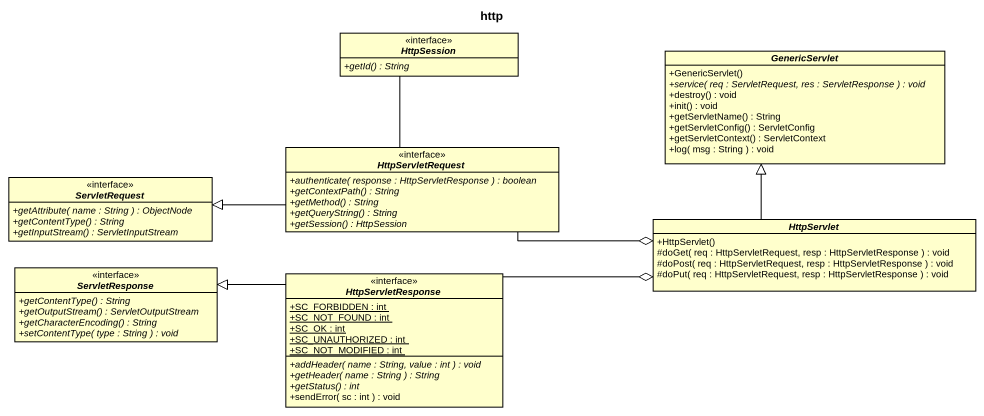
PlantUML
@startuml
title http
hide circle
hide empty members
skinparam classAttributeIconSize 0
interface HttpSession {
  {abstract} +getId() : String
}
abstract class GenericServlet {
  +GenericServlet()
  {abstract} +service( req : ServletRequest, res : ServletResponse ) : void
  +destroy() : void
  +init() : void
  +getServletName() : String
  +getServletConfig() : ServletConfig
  +getServletContext() : ServletContext
  +log( msg : String ) : void
}
interface ServletRequest {
  {abstract} +getAttribute( name : String ) : ObjectNode
  {abstract} +getContentType() : String
  {abstract} +getInputStream() : ServletInputStream
}
interface HttpServletRequest {
  {abstract} +authenticate( response : HttpServletResponse ) : boolean
  {abstract} +getContextPath() : String
  {abstract} +getMethod() : String
  {abstract} +getQueryString() : String
  {abstract} +getSession() : HttpSession
}
abstract class HttpServlet {
  +HttpServlet()
  #doGet( req : HttpServletRequest, resp : HttpServletResponse ) : void
  #doPost( req : HttpServletRequest, resp : HttpServletResponse ) : void
  #doPut( req : HttpServletRequest, resp : HttpServletResponse ) : void
}
interface ServletResponse {
  {abstract} +getContentType() : String
  {abstract} +getOutputStream() : ServletOutputStream
  {abstract} +getCharacterEncoding() : String
  {abstract} +setContentType( type : String ) : void
}
interface HttpServletResponse {
  {static} +SC_FORBIDDEN : int
  {static} +SC_NOT_FOUND : int
  {static} +SC_OK : int
  {static} +SC_UNAUTHORIZED : int
  {static} +SC_NOT_MODIFIED : int
  {abstract} +addHeader( name : String, value : int ) : void
  {abstract} +getHeader( name : String ) : String
  {abstract} +getStatus() : int
  +sendError( sc : int ) : void
}
HttpSession -- HttpServletRequest
HttpServletRequest -left-|> ServletRequest
HttpServlet -up-|> GenericServlet
HttpServlet o-left- HttpServletRequest
HttpServlet o-left- HttpServletResponse
HttpServletResponse -left-|> ServletResponse
@enduml
